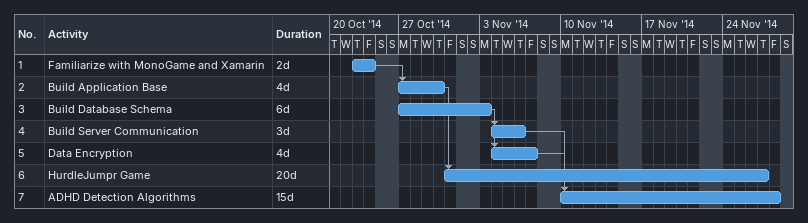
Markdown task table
| ID | Task | Duration | Start | Finish | Predecessors |
|---|---|---|---|---|---|
| 1 | Familiarize with MonoGame and Xamarin | 2d | 2014-10-23 | 2014-10-24 |  |
| 2 | Build Application Base | 4d | 2014-10-27 | 2014-10-30 | 1 |
| 3 | Build Database Schema | 6d | 2014-10-27 | 2014-11-03 |  |
| 4 | Build Server Communication | 3d | 2014-11-04 | 2014-11-06 | 3 |
| 5 | Data Encryption | 4d | 2014-11-04 | 2014-11-07 | 3 |
| 6 | HurdleJumpr Game | 20d | 2014-10-31 | 2014-11-27 | 2 |
| 7 | ADHD Detection Algorithms | 15d | 2014-11-10 | 2014-11-28 | 4, 5 |
